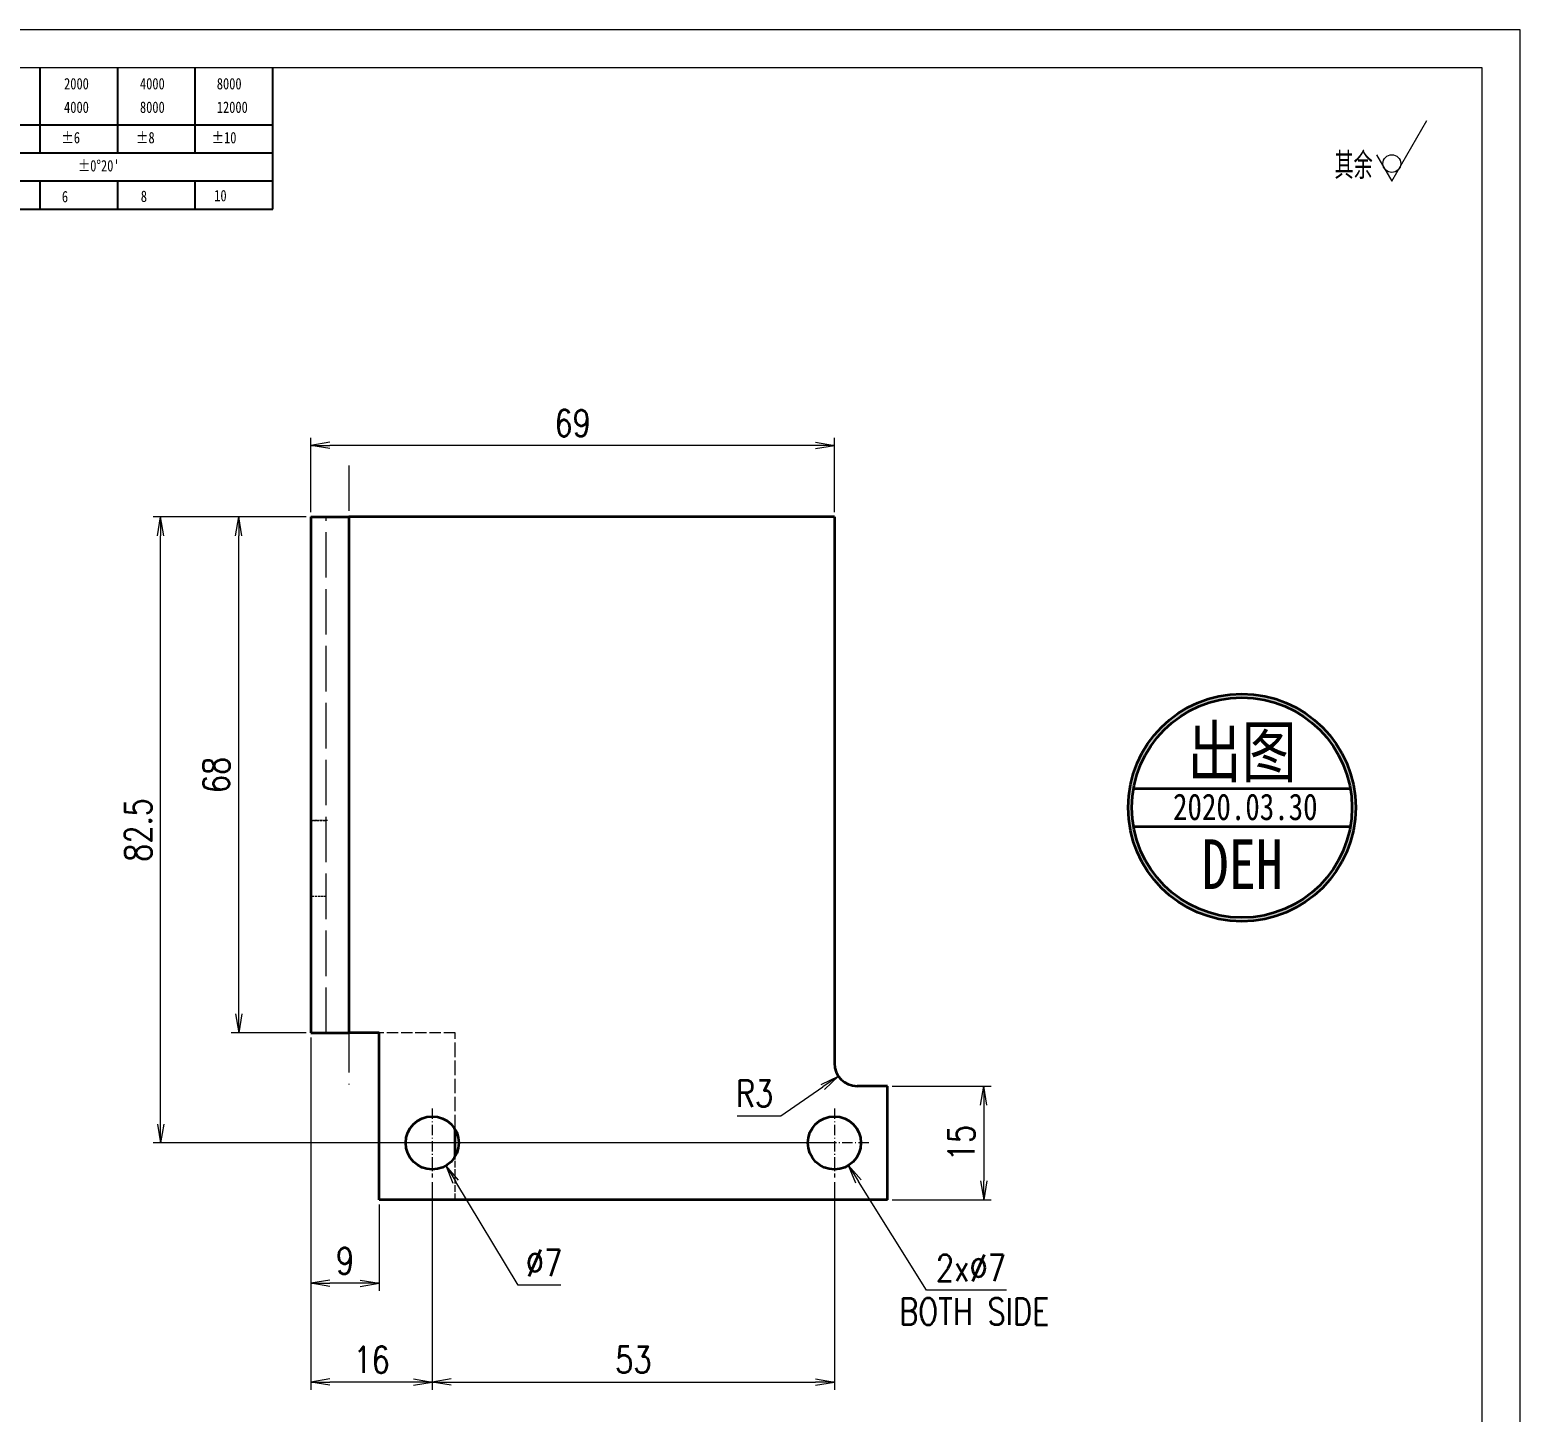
# Model space of a CAD drawing. Header units: millimetres. Extents: x 1333 to 359964, y -52803 to -5704.
# Drawn here: x 169720.6 to 169917.1, y -26286.7 to -26104.6 of the extents above; entities that cross this region are included whole.
import ezdxf
from ezdxf.enums import TextEntityAlignment as Align

# ---------------------------------------------------------------- set-up
doc = ezdxf.new("R2010")
doc.units = ezdxf.units.MM
doc.header["$LTSCALE"] = 0.5
for name, pattern in [('AM_ISO02W050x2', [3.75, 3, -0.75]), ('AM_ISO08W050x2', [9, 6, -0.75, 1.5, -0.75]), ('DASHDOT', [18.5, 12, -3, 0.5, -3]), ('DASHED', [15, 12, -3]), ('DOT2', [0.125, 0, -0.125])]:
    doc.linetypes.add(name, pattern=pattern)
for name, color, linetype, lineweight in [('中心线', 2, 'AM_ISO08W050x2', 18), ('印章专用-出图', 1, 'Continuous', 80), ('图框', 7, 'Continuous', 18), ('标注线', 3, 'Continuous', 18), ('粗实线', 7, 'Continuous', 35), ('虚线', 1, 'AM_ISO02W050x2', 18)]:
    doc.layers.add(name, color=color, linetype=linetype, lineweight=lineweight)
doc.layers.add('图\\M+19E79\\M+195B6\\M+18E9A', color=7, linetype='Continuous')
doc.layers.add('打印-禁用', color=7, linetype='Continuous', lineweight=15, plot=False)
doc.styles.add('DIM', font='romans.shx', dxfattribs={"width": 0.8, "bigfont": 'bigfont.shx'})
doc.styles.add('国标', font='simfang.ttf', dxfattribs={"width": 0.8})
doc.styles.add('机械长仿宋', font='gbenor.shx', dxfattribs={"height": 1, "bigfont": 'gbcbig.shx'})
doc.dimstyles.new('DEH 1-1$0', dxfattribs={"dimtxt": 3.5, "dimasz": 2.5, "dimexe": 1, "dimexo": 0.625, "dimgap": 1.2, "dimtad": 1, "dimzin": 9, "dimdsep": 46, "dimtxsty": 'DIM', "dimblk": 'OPEN', "dimcen": 0, "dimclrd": 8, "dimclre": 8, "dimclrt": 2, "dimazin": 2, "dimtfac": 0.5, "dimtmove": 0, "dimatfit": 3, "dimldrblk": 'OPEN', "dimfxl": 0, "dimtolj": 2, "dimlwd": 18, "dimlwe": 18, "dimarcsym": 0})
doc.dimstyles.new('DEH 1-1$3', dxfattribs={"dimtxt": 3.5, "dimasz": 2.5, "dimexe": 1, "dimexo": 0.625, "dimgap": 1.2, "dimtad": 1, "dimtoh": 1, "dimdsep": 46, "dimtxsty": 'DIM', "dimblk": 'OPEN', "dimcen": 0, "dimclrd": 8, "dimclre": 8, "dimclrt": 2, "dimazin": 2, "dimtfac": 0.5, "dimtofl": 0, "dimtmove": 0, "dimatfit": 3, "dimldrblk": 'OPEN', "dimfxl": 0, "dimtolj": 2, "dimlwd": 18, "dimlwe": 18, "dimarcsym": 0})
doc.dimstyles.new('DEH 1-1$4', dxfattribs={"dimtxt": 3.5, "dimasz": 2.5, "dimexe": 1, "dimexo": 0.625, "dimgap": 1.2, "dimtad": 1, "dimtoh": 1, "dimdsep": 46, "dimtxsty": 'DIM', "dimblk": 'OPEN', "dimcen": 0, "dimclrd": 8, "dimclre": 8, "dimclrt": 2, "dimazin": 2, "dimtfac": 0.5, "dimtofl": 0, "dimtmove": 0, "dimatfit": 3, "dimldrblk": 'OPEN', "dimfxl": 0, "dimtolj": 2, "dimlwd": 18, "dimlwe": 18, "dimarcsym": 0})

# ---------------------------------------------------------------- blocks, each defined once
blk = doc.blocks.new('GZDEH零件A3图框V01版')
at = {"layer": '图\\M+19E79\\M+195B6\\M+18E9A', "color": 9}
for p, q in [((3082.42, -1561.98), (3082.42, -1554.46)), ((3092.64, -1561.98), (3092.64, -1554.46)), ((3102.86, -1561.98), (3102.86, -1554.46)), ((3113.09, -1573.08), (3113.09, -1554.46)), ((2996.09, -1561.98), (3113.09, -1561.98)), ((3082.42, -1565.68), (3082.42, -1561.98)), ((3092.64, -1565.68), (3092.64, -1561.98)), ((3102.86, -1565.68), (3102.86, -1561.98)), ((2996.09, -1565.68), (3113.09, -1565.68)), ((2996.09, -1569.38), (3113.09, -1569.38)), ((3082.42, -1573.08), (3082.42, -1569.48)), ((3092.64, -1573.08), (3092.64, -1569.38)), ((3102.86, -1573.08), (3102.86, -1569.38)), ((2990.09, -1573.08), (3113.09, -1573.08))]:
    blk.add_line(p, q, dxfattribs=at)
at = {"layer": '图框', "linetype": 'Continuous'}
for p, q in [((3272.49, -1554.46), (2882.49, -1554.46)), ((3272.49, -1832.96), (3272.49, -1554.46))]:
    blk.add_line(p, q, dxfattribs=at)
at = {"layer": '打印-禁用', "linetype": 'Continuous'}
for p, q in [((3277.49, -1549.46), (2857.49, -1549.46)), ((3277.49, -1846.46), (3277.49, -1549.46))]:
    blk.add_line(p, q, dxfattribs=at)
at = {"layer": '图\\M+19E79\\M+195B6\\M+18E9A', "color": 9, "style": '国标', "width": 0.8}
for s, p in [('2000', (3085.57, -1557.31)), ('4000', (3095.57, -1557.31)), ('8000', (3105.7, -1557.31)), ('4000', (3085.57, -1560.41)), ('8000', (3095.57, -1560.41)), ('12000', (3105.7, -1560.41)), ('±6', (3085.22, -1564.42)), ('±8', (3095.06, -1564.42)), ('±10', (3105.02, -1564.42)), ("±0%%D20'", (3087.38, -1568.12)), ('6', (3085.28, -1572.19)), ('8', (3095.68, -1572.15)), ('10', (3105.36, -1572.06))]:
    blk.add_text(s, height=1.5, dxfattribs=at).set_placement(p)
blk = doc.blocks.new('DEH A3')
at = {"layer": '图框'}
blk.add_blockref('GZDEH零件A3图框V01版', (-2857.49, 1846.46), dxfattribs=at)
blk = doc.blocks.new('FINISHER_NON')
at = {"layer": '标注线'}
for p, q in [((0, 0), (4.62, 8)), ((-2.02, 3.5), (0, 0))]:
    blk.add_line(p, q, dxfattribs=at)
blk.add_circle((0, 2.33), 1.17, dxfattribs=at)
blk = doc.blocks.new('其余不去材料')
at = {"layer": '标注线'}
blk.add_blockref('FINISHER_NON', (0, 0), dxfattribs=at)
at = {"layer": '标注线', "color": 7, "linetype": 'DOT2', "style": '机械长仿宋'}
blk.add_text('其余', height=3.5, dxfattribs=at).set_placement((-7.56, 0.3))
blk = doc.blocks.new('出图章')
at = {"layer": '印章专用-出图'}
h = blk.add_hatch(color=256, dxfattribs=at)
h.paths.add_polyline_path([(-15, 0, 1), (15, 0, 1)])
h.paths.add_polyline_path([(14.5, 0, -1), (-14.5, 0, -1)], flags=16)
h.paths.add_polyline_path([(-7.31, -12.35), (7.41, -12.35), (7.41, -2.73), (-7.31, -2.73)], flags=8)
at = {"layer": '印章专用-出图', "lineweight": 35}
for p, q in [((-14.28, 2.5), (14.28, 2.5)), ((-14.28, -2.5), (14.28, -2.5))]:
    blk.add_line(p, q, dxfattribs=at)
for radius in [15, 14.5]:
    blk.add_circle((0, 0), radius, dxfattribs=at)
at = {"layer": '印章专用-出图', "color": 4, "style": '国标', "width": 0.8}
blk.add_text('DEH', height=6.562, dxfattribs=at).set_placement((0.05, -10.74), align=Align.CENTER)
at = {"layer": '印章专用-出图', "color": 3, "style": '国标', "width": 0.8}
blk.add_attdef('出图', text='', height=6.6, dxfattribs=at).set_placement((0, 7.35), align=Align.MIDDLE_CENTER)
at = {"layer": '印章专用-出图', "color": 2, "style": '国标', "width": 0.8}
blk.add_attdef('XXXX.XX.XX', text='', height=3.5, dxfattribs=at).set_placement((0.45, 0.1), align=Align.MIDDLE_CENTER)
blk = doc.blocks.new('YZ-CT')
at = {"layer": '印章专用-出图'}
blk.add_blockref('出图章', (0.63, 0), dxfattribs=at).add_auto_attribs({'出图': '出图', 'XXXX.XX.XX': '2020.03.30'})
blk = doc.blocks.new('_Open')
at = {"color": 0, "linetype": 'ByBlock', "lineweight": -2}
for p, q in [((-1, 0.167), (0, 0)), ((-1, -0.167), (0, 0)), ((0, 0), (-1, 0))]:
    blk.add_line(p, q, dxfattribs=at)
blk = doc.blocks.new('*D183')
at = {"layer": 'Defpoints', "color": 0, "transparency": 16777216}
for p in [(169748.15, -26168.75), (169757.67, -26168.75), (169757.67, -26236.75)]:
    blk.add_point(p, dxfattribs=at)
at = {"layer": '标注线', "color": 8, "lineweight": 18, "transparency": 16777216}
for p, q in [((169757.05, -26168.75), (169747.15, -26168.75)), ((169748.15, -26234.25), (169748.15, -26171.25)), ((169757.05, -26236.75), (169747.15, -26236.75))]:
    blk.add_line(p, q, dxfattribs=at)
at = {"layer": '标注线', "color": 8, "lineweight": 18, "transparency": 16777216, "xscale": 2.5, "yscale": 2.5, "zscale": 2.5}
for p, rotation in [((169748.15, -26168.75), 90), ((169748.15, -26236.75), 270)]:
    blk.add_blockref('_Open', p, dxfattribs=dict(at, rotation=rotation))
at = {"layer": '标注线', "color": 2, "transparency": 16777216, "insert": (169745.2, -26202.75), "char_height": 3.5, "attachment_point": 5, "rotation": 90, "style": 'DIM'}
blk.add_mtext('\\A2;68', dxfattribs=at)
blk = doc.blocks.new('*D184')
at = {"layer": 'Defpoints', "color": 0, "transparency": 16777216}
for p in [(169757.67, -26236.75), (169766.67, -26258.75), (169757.67, -26269.74)]:
    blk.add_point(p, dxfattribs=at)
at = {"layer": '标注线', "color": 8, "lineweight": 18, "transparency": 16777216}
for p, q in [((169757.67, -26237.37), (169757.67, -26270.74)), ((169766.67, -26259.37), (169766.67, -26270.74)), ((169764.17, -26269.74), (169760.17, -26269.74))]:
    blk.add_line(p, q, dxfattribs=at)
at = {"layer": '标注线', "color": 8, "lineweight": 18, "transparency": 16777216, "xscale": 2.5, "yscale": 2.5, "zscale": 2.5, "rotation": 180}
blk.add_blockref('_Open', (169757.67, -26269.74), dxfattribs=at)
at = {"layer": '标注线', "color": 8, "lineweight": 18, "transparency": 16777216, "xscale": 2.5, "yscale": 2.5, "zscale": 2.5}
blk.add_blockref('_Open', (169766.67, -26269.74), dxfattribs=at)
at = {"layer": '标注线', "color": 2, "transparency": 16777216, "insert": (169762.17, -26266.79), "char_height": 3.5, "attachment_point": 5, "style": 'DIM'}
blk.add_mtext('\\A2;9', dxfattribs=at)
blk = doc.blocks.new('*D185')
at = {"layer": 'Defpoints', "color": 0, "transparency": 16777216}
for p in [(169757.67, -26236.75), (169773.67, -26255.8), (169757.67, -26282.76)]:
    blk.add_point(p, dxfattribs=at)
at = {"layer": '标注线', "color": 8, "lineweight": 18, "transparency": 16777216}
for p, q in [((169757.67, -26237.37), (169757.67, -26283.76)), ((169773.67, -26256.42), (169773.67, -26283.76)), ((169771.17, -26282.76), (169760.17, -26282.76))]:
    blk.add_line(p, q, dxfattribs=at)
at = {"layer": '标注线', "color": 8, "lineweight": 18, "transparency": 16777216, "xscale": 2.5, "yscale": 2.5, "zscale": 2.5, "rotation": 180}
blk.add_blockref('_Open', (169757.67, -26282.76), dxfattribs=at)
at = {"layer": '标注线', "color": 8, "lineweight": 18, "transparency": 16777216, "xscale": 2.5, "yscale": 2.5, "zscale": 2.5}
blk.add_blockref('_Open', (169773.67, -26282.76), dxfattribs=at)
at = {"layer": '标注线', "color": 2, "transparency": 16777216, "insert": (169765.67, -26279.81), "char_height": 3.5, "attachment_point": 5, "style": 'DIM'}
blk.add_mtext('\\A2;16', dxfattribs=at)
blk = doc.blocks.new('*D186')
at = {"layer": 'Defpoints', "color": 0, "transparency": 16777216}
for p in [(169737.86, -26168.75), (169757.05, -26168.75), (169826.67, -26251.25)]:
    blk.add_point(p, dxfattribs=at)
at = {"layer": '标注线', "color": 8, "lineweight": 18, "transparency": 16777216}
for p, q in [((169756.42, -26168.75), (169736.86, -26168.75)), ((169737.86, -26248.75), (169737.86, -26171.25)), ((169826.05, -26251.25), (169736.86, -26251.25))]:
    blk.add_line(p, q, dxfattribs=at)
at = {"layer": '标注线', "color": 8, "lineweight": 18, "transparency": 16777216, "xscale": 2.5, "yscale": 2.5, "zscale": 2.5}
for p, rotation in [((169737.86, -26168.75), 90), ((169737.86, -26251.25), 270)]:
    blk.add_blockref('_Open', p, dxfattribs=dict(at, rotation=rotation))
at = {"layer": '标注线', "color": 2, "transparency": 16777216, "insert": (169734.91, -26210), "char_height": 3.5, "attachment_point": 5, "rotation": 90, "style": 'DIM'}
blk.add_mtext('\\A2;82.5', dxfattribs=at)
blk = doc.blocks.new('*D187')
at = {"layer": 'Defpoints', "color": 0, "transparency": 16777216}
for p in [(169833.67, -26243.75), (169833.67, -26258.75), (169846.35, -26258.75)]:
    blk.add_point(p, dxfattribs=at)
at = {"layer": '标注线', "color": 8, "lineweight": 18, "transparency": 16777216}
for p, q in [((169834.3, -26243.75), (169847.35, -26243.75)), ((169846.35, -26246.25), (169846.35, -26256.25)), ((169834.3, -26258.75), (169847.35, -26258.75))]:
    blk.add_line(p, q, dxfattribs=at)
at = {"layer": '标注线', "color": 8, "lineweight": 18, "transparency": 16777216, "xscale": 2.5, "yscale": 2.5, "zscale": 2.5}
for p, rotation in [((169846.35, -26243.75), 90), ((169846.35, -26258.75), 270)]:
    blk.add_blockref('_Open', p, dxfattribs=dict(at, rotation=rotation))
at = {"layer": '标注线', "color": 2, "transparency": 16777216, "insert": (169843.4, -26251.25), "char_height": 3.5, "attachment_point": 5, "rotation": 90, "style": 'DIM'}
blk.add_mtext('\\A2;15', dxfattribs=at)
blk = doc.blocks.new('*D188')
at = {"layer": 'Defpoints', "color": 0, "transparency": 16777216}
for p in [(169829.67, -26240.75), (169827.2, -26242.45)]:
    blk.add_point(p, dxfattribs=at)
at = {"layer": '标注线', "color": 8, "lineweight": 18, "transparency": 16777216}
for p, q in [((169819.61, -26247.68), (169825.14, -26243.87)), ((169813.87, -26247.68), (169819.61, -26247.68))]:
    blk.add_line(p, q, dxfattribs=at)
at = {"layer": '标注线', "color": 8, "lineweight": 18, "transparency": 16777216, "xscale": 2.5, "yscale": 2.5, "zscale": 2.5, "rotation": 34.56958026428839}
blk.add_blockref('_Open', (169827.2, -26242.45), dxfattribs=at)
at = {"layer": '标注线', "color": 2, "transparency": 16777216, "insert": (169816.14, -26244.73), "char_height": 3.5, "attachment_point": 5, "style": 'DIM'}
blk.add_mtext('\\A2;R3', dxfattribs=at)
blk = doc.blocks.new('*D189')
at = {"layer": 'Defpoints', "color": 0, "transparency": 16777216}
for p in [(169824.82, -26248.28), (169828.53, -26254.22)]:
    blk.add_point(p, dxfattribs=at)
at = {"layer": '标注线', "color": 8, "lineweight": 18, "transparency": 16777216}
for p, q in [((169838.79, -26270.66), (169829.85, -26256.34)), ((169849.33, -26270.66), (169838.79, -26270.66))]:
    blk.add_line(p, q, dxfattribs=at)
at = {"layer": '标注线', "color": 8, "lineweight": 18, "transparency": 16777216, "xscale": 2.5, "yscale": 2.5, "zscale": 2.5, "rotation": 121.9851076301004}
blk.add_blockref('_Open', (169828.53, -26254.22), dxfattribs=at)
at = {"layer": '标注线', "color": 2, "transparency": 16777216, "insert": (169844.66, -26267.71), "char_height": 3.5, "attachment_point": 5, "style": 'DIM'}
blk.add_mtext('\\A2;2x∅7', dxfattribs=at)
blk = doc.blocks.new('*D190')
at = {"layer": 'Defpoints', "color": 0, "transparency": 16777216}
for p in [(169757.67, -26159.33), (169757.67, -26168.75), (169826.67, -26168.75)]:
    blk.add_point(p, dxfattribs=at)
at = {"layer": '标注线', "color": 8, "lineweight": 18, "transparency": 16777216}
for p, q in [((169757.67, -26168.12), (169757.67, -26158.33)), ((169824.17, -26159.33), (169760.17, -26159.33)), ((169826.67, -26168.12), (169826.67, -26158.33))]:
    blk.add_line(p, q, dxfattribs=at)
at = {"layer": '标注线', "color": 8, "lineweight": 18, "transparency": 16777216, "xscale": 2.5, "yscale": 2.5, "zscale": 2.5, "rotation": 180}
blk.add_blockref('_Open', (169757.67, -26159.33), dxfattribs=at)
at = {"layer": '标注线', "color": 8, "lineweight": 18, "transparency": 16777216, "xscale": 2.5, "yscale": 2.5, "zscale": 2.5}
blk.add_blockref('_Open', (169826.67, -26159.33), dxfattribs=at)
at = {"layer": '标注线', "color": 2, "transparency": 16777216, "insert": (169792.17, -26156.38), "char_height": 3.5, "attachment_point": 5, "style": 'DIM'}
blk.add_mtext('\\A2;69', dxfattribs=at)
blk = doc.blocks.new('*D191')
at = {"layer": 'Defpoints', "color": 0, "transparency": 16777216}
for p in [(169773.67, -26255.8), (169826.67, -26255.8), (169826.67, -26282.76)]:
    blk.add_point(p, dxfattribs=at)
at = {"layer": '标注线', "color": 8, "lineweight": 18, "transparency": 16777216}
for p, q in [((169773.67, -26256.42), (169773.67, -26283.76)), ((169826.67, -26256.42), (169826.67, -26283.76)), ((169776.17, -26282.76), (169824.17, -26282.76))]:
    blk.add_line(p, q, dxfattribs=at)
at = {"layer": '标注线', "color": 8, "lineweight": 18, "transparency": 16777216, "xscale": 2.5, "yscale": 2.5, "zscale": 2.5, "rotation": 180}
blk.add_blockref('_Open', (169773.67, -26282.76), dxfattribs=at)
at = {"layer": '标注线', "color": 8, "lineweight": 18, "transparency": 16777216, "xscale": 2.5, "yscale": 2.5, "zscale": 2.5}
blk.add_blockref('_Open', (169826.67, -26282.76), dxfattribs=at)
at = {"layer": '标注线', "color": 2, "transparency": 16777216, "insert": (169800.17, -26279.81), "char_height": 3.5, "attachment_point": 5, "style": 'DIM'}
blk.add_mtext('\\A2;53', dxfattribs=at)
blk = doc.blocks.new('*D192')
at = {"layer": 'Defpoints', "color": 0, "transparency": 16777216}
for p in [(169771.86, -26248.25), (169775.48, -26254.24)]:
    blk.add_point(p, dxfattribs=at)
at = {"layer": '标注线', "color": 8, "lineweight": 18, "transparency": 16777216}
for p, q in [((169785, -26269.99), (169776.77, -26256.38)), ((169790.6, -26269.99), (169785, -26269.99))]:
    blk.add_line(p, q, dxfattribs=at)
at = {"layer": '标注线', "color": 8, "lineweight": 18, "transparency": 16777216, "xscale": 2.5, "yscale": 2.5, "zscale": 2.5, "rotation": 121.1391613382217}
blk.add_blockref('_Open', (169775.48, -26254.24), dxfattribs=at)
at = {"layer": '标注线', "color": 2, "transparency": 16777216, "insert": (169788.4, -26267.04), "char_height": 3.5, "attachment_point": 5, "style": 'DIM'}
blk.add_mtext('\\A2;∅7', dxfattribs=at)

msp = doc.modelspace()

# ---------------------------------------------------------------- linework, layer by layer
at = {"layer": '中心线', "linetype": 'DASHDOT'}
msp.add_line((169762.671, -26161.947), (169762.671, -26243.548), dxfattribs=at)
at = {"layer": '中心线', "linetype": 'DASHDOT', "ltscale": 0.060015}
msp.add_line((169759.871, -26208.747), (169757.471, -26208.747), dxfattribs=at)
at = {"layer": '中心线', "linetype": 'DASHDOT', "ltscale": 0.2275}
for p, q in [((169773.671, -26246.697), (169773.671, -26255.797)), ((169826.671, -26246.697), (169826.671, -26255.797)), ((169778.221, -26251.247), (169769.121, -26251.247)), ((169831.221, -26251.247), (169822.121, -26251.247))]:
    msp.add_line(p, q, dxfattribs=at)
at = {"layer": '粗实线'}
for p, q in [((169757.671, -26168.747), (169757.671, -26236.747)), ((169826.671, -26168.747), (169762.671, -26168.747)), ((169762.671, -26168.747), (169762.671, -26236.747)), ((169826.671, -26168.747), (169826.671, -26240.747)), ((169766.671, -26258.747), (169766.671, -26236.747)), ((169833.671, -26258.747), (169766.671, -26258.747))]:
    msp.add_line(p, q, dxfattribs=at)
at = {"layer": '粗实线', "ltscale": 0.125}
for p, q in [((169757.671, -26168.747), (169762.671, -26168.747)), ((169757.671, -26236.747), (169762.671, -26236.747))]:
    msp.add_line(p, q, dxfattribs=at)
at = {"layer": '粗实线', "ltscale": 0.075}
msp.add_line((169759.671, -26236.747), (169762.671, -26236.747), dxfattribs=at)
at = {"layer": '粗实线', "ltscale": 0.1}
for p, q in [((169766.671, -26236.747), (169762.671, -26236.747)), ((169833.671, -26243.747), (169829.671, -26243.747))]:
    msp.add_line(p, q, dxfattribs=at)
at = {"layer": '粗实线', "ltscale": 0.100002}
msp.add_line((169766.671, -26236.747), (169762.671, -26236.747), dxfattribs=at)
at = {"layer": '粗实线', "ltscale": 0.375}
msp.add_line((169833.671, -26258.747), (169833.671, -26243.747), dxfattribs=at)
at = {"layer": '粗实线', "ltscale": 0.090145}
msp.add_line((169776.671, -26253.05), (169776.671, -26249.444), dxfattribs=at)
at = {"layer": '粗实线'}
for centre in [(169773.671, -26251.247), (169826.671, -26251.247)]:
    msp.add_circle(centre, 3.5, dxfattribs=at)
msp.add_arc((169829.671, -26240.747), 3, 179.99999, 269.99999, dxfattribs=at)
at = {"layer": '虚线', "linetype": 'DASHED'}
for p, q in [((169759.671, -26236.747), (169759.671, -26168.747)), ((169762.671, -26168.747), (169762.671, -26236.747)), ((169762.671, -26236.747), (169762.671, -26168.747)), ((169762.671, -26168.747), (169762.671, -26236.747))]:
    msp.add_line(p, q, dxfattribs=at)
at = {"layer": '虚线', "linetype": 'DASHED', "ltscale": 0.05}
for p, q in [((169757.671, -26208.747), (169759.671, -26208.747)), ((169757.671, -26208.747), (169759.671, -26208.747)), ((169759.671, -26218.747), (169757.671, -26218.747))]:
    msp.add_line(p, q, dxfattribs=at)
at = {"layer": '虚线', "linetype": 'DASHED', "ltscale": 0.249998}
msp.add_line((169776.671, -26236.747), (169766.671, -26236.747), dxfattribs=at)
at = {"layer": '虚线', "linetype": 'DASHED', "ltscale": 0.317425}
msp.add_line((169776.671, -26249.444), (169776.671, -26236.747), dxfattribs=at)
at = {"layer": '虚线', "linetype": 'DASHED', "ltscale": 0.14243}
msp.add_line((169776.671, -26258.747), (169776.671, -26253.05), dxfattribs=at)

# ---------------------------------------------------------------- block references
at = {"layer": '印章专用-出图'}
msp.add_blockref('YZ-CT', (169879.748, -26207.048), dxfattribs=at)
at = {"layer": '图框'}
msp.add_blockref('DEH A3', (169497.058, -26401.55), dxfattribs=at)
at = {"layer": '标注线'}
msp.add_blockref('其余不去材料', (169900.139, -26124.514), dxfattribs=at)

# ---------------------------------------------------------------- texts
at = {"layer": '标注线', "color": 2, "insert": (169835.198, -26271.699), "char_height": 3.5, "width": 33.35844, "attachment_point": 1, "style": 'DIM'}
msp.add_mtext('{\\Fromans,bigfont|c134;BOTH SIDE}', dxfattribs=at)

# ---------------------------------------------------------------- dimensions: what is measured, and where the dimension line sits
at = {"layer": '标注线'}
for base, p1, p2, picture, middle in [((169757.671, -26159.326), (169826.671, -26168.747), (169757.671, -26168.747), '*D190', (169792.171, -26156.376)), ((169757.671, -26269.742), (169766.671, -26258.747), (169757.671, -26236.747), '*D184', (169762.171, -26266.792)), ((169757.671, -26282.757), (169773.671, -26255.797), (169757.671, -26236.747), '*D185', (169765.671, -26279.807)), ((169826.671, -26282.757), (169773.671, -26255.797), (169826.671, -26255.797), '*D191', (169800.171, -26279.807))]:
    dim = msp.add_linear_dim(base=base, p1=p1, p2=p2, dimstyle='DEH 1-1$0', dxfattribs=at)
    dim.commit()
    dim.dimension.update_dxf_attribs({"geometry": picture, "text_midpoint": middle})
for base, p1, p2, picture, middle in [((169737.86, -26168.747), (169826.671, -26251.247), (169757.046, -26168.747), '*D186', (169734.91, -26209.997)), ((169748.154, -26168.747), (169757.671, -26236.747), (169757.671, -26168.747), '*D183', (169745.204, -26202.747)), ((169846.349, -26258.747), (169833.671, -26243.747), (169833.671, -26258.747), '*D187', (169843.399, -26251.247))]:
    dim = msp.add_linear_dim(base=base, p1=p1, p2=p2, angle=90, dimstyle='DEH 1-1$0', dxfattribs=at)
    dim.commit()
    dim.dimension.update_dxf_attribs({"geometry": picture, "text_midpoint": middle})
dim = msp.add_radius_dim(center=(169829.671, -26240.747), mpoint=(169827.201, -26242.449), dimstyle='DEH 1-1$4', dxfattribs=at)
dim.commit()
dim.dimension.update_dxf_attribs({"geometry": '*D188', "text_midpoint": (169816.139, -26247.683), "dimtype": 164})
dim = msp.add_diameter_dim_2p(p1=(169771.861, -26248.251), p2=(169775.481, -26254.243), dimstyle='DEH 1-1$3', dxfattribs=at)
dim.commit()
dim.dimension.update_dxf_attribs({"geometry": '*D192', "text_midpoint": (169788.397, -26269.992), "dimtype": 163})
dim = msp.add_diameter_dim_2p(p1=(169824.817, -26248.278), p2=(169828.525, -26254.216), text='2x<>', dimstyle='DEH 1-1$3', dxfattribs=at)
dim.commit()
dim.dimension.update_dxf_attribs({"geometry": '*D189', "text_midpoint": (169844.66, -26270.657), "dimtype": 163})

doc.saveas('drawing.dxf')
